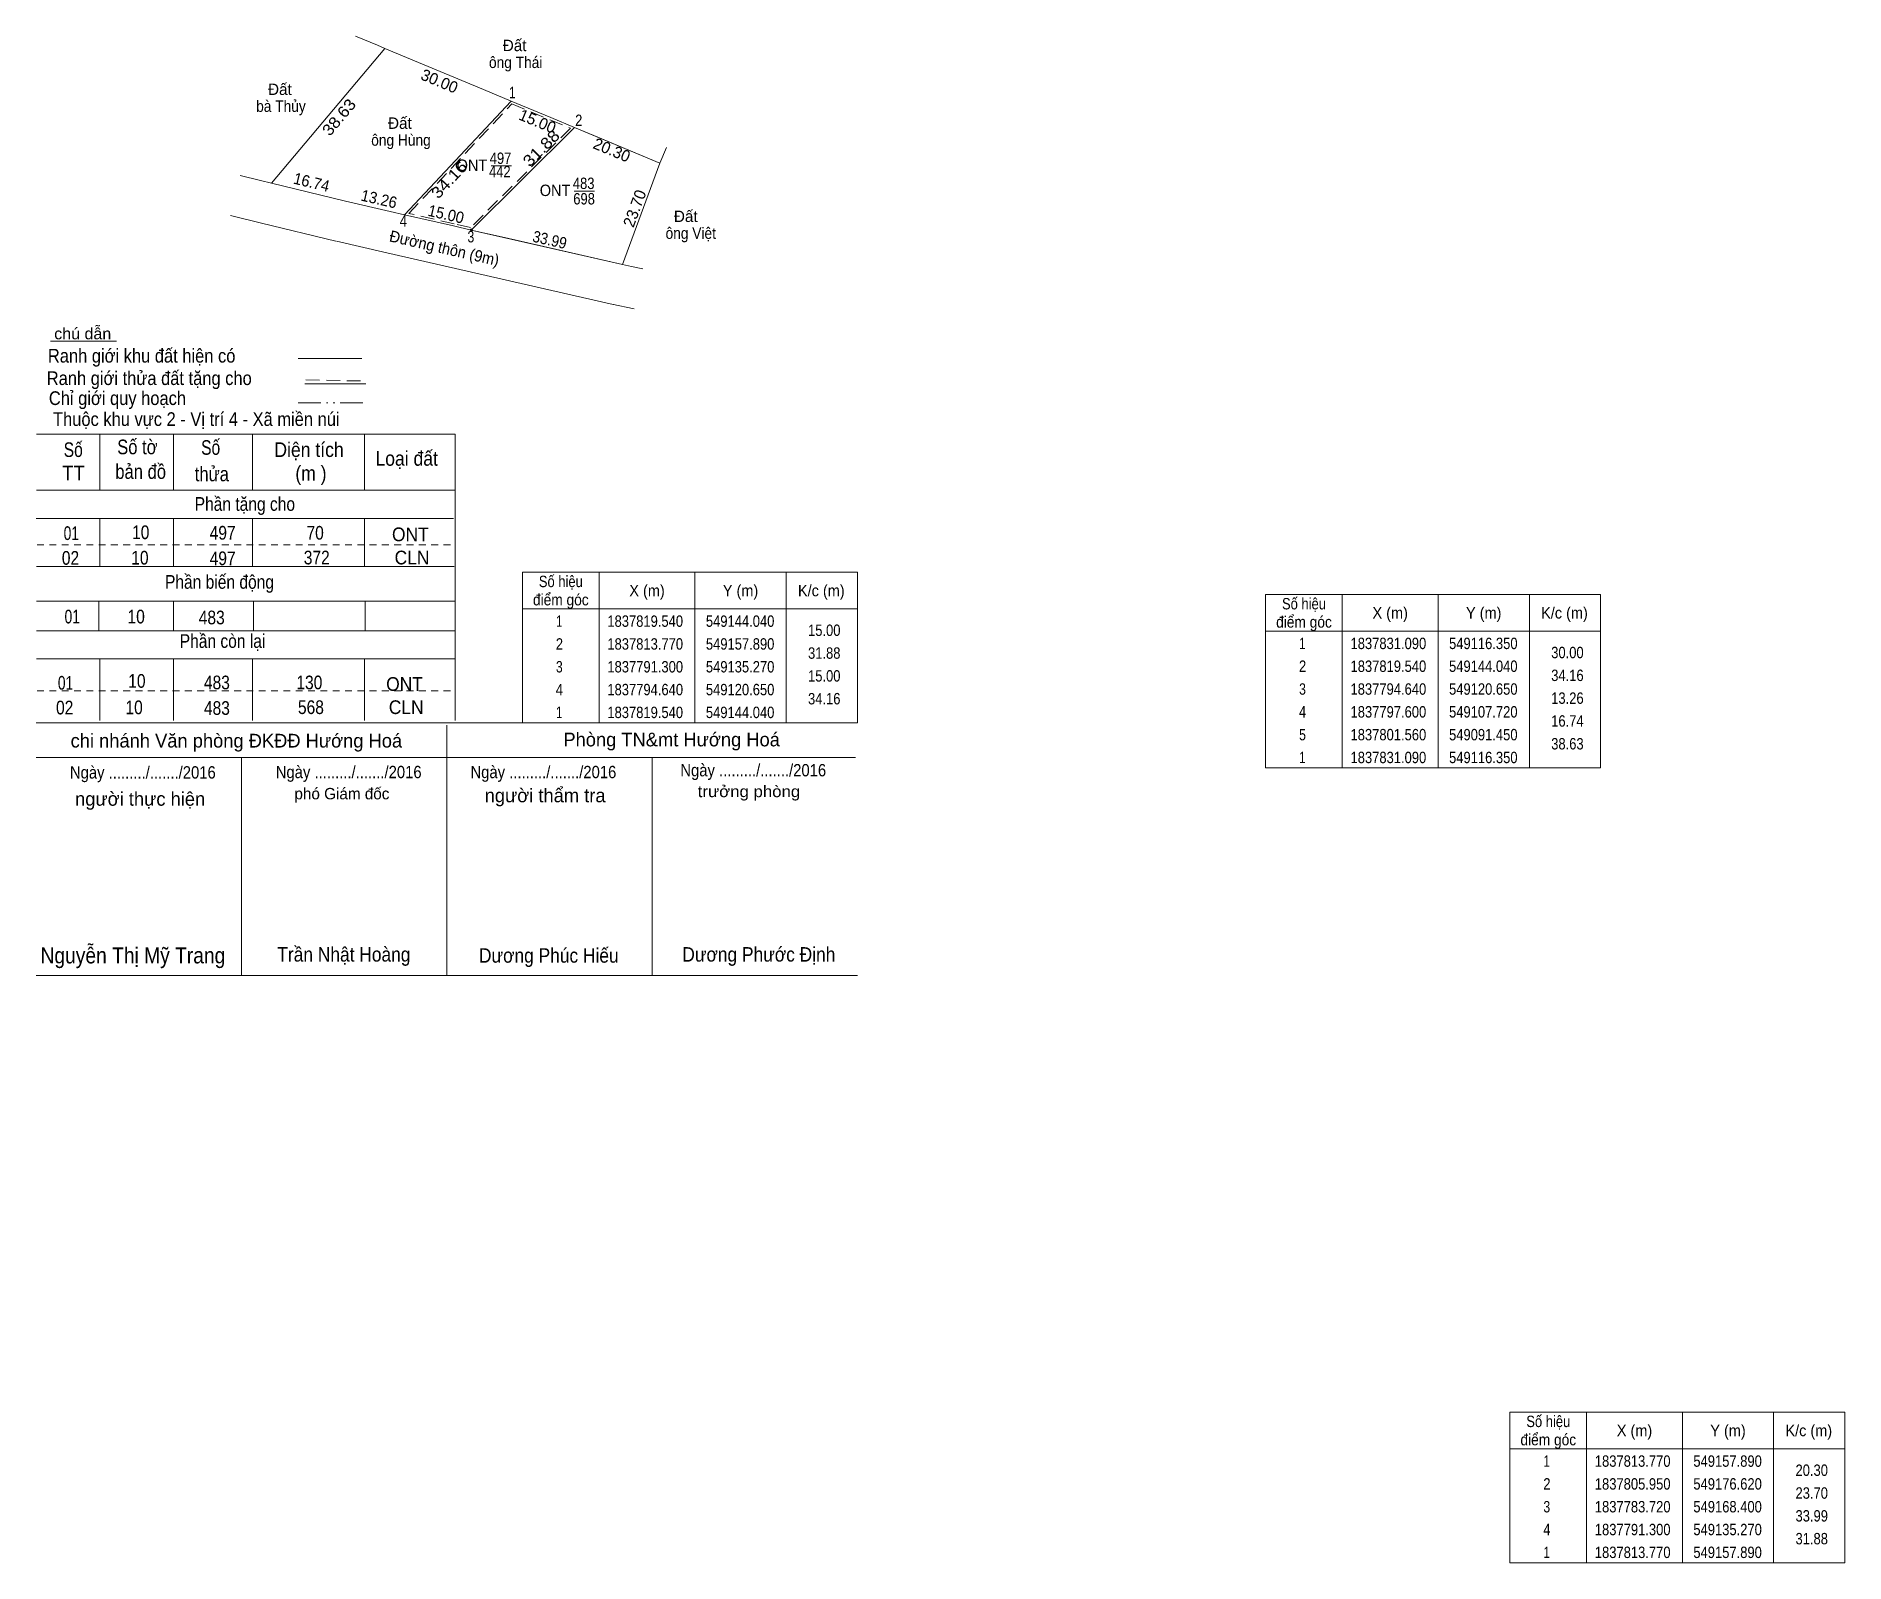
# Model space of a CAD drawing. Header units: metres. Extents: x 549040 to 549436, y 1837499 to 1837834.
import ezdxf
from ezdxf.enums import TextEntityAlignment as Align

# ---------------------------------------------------------------- set-up
doc = ezdxf.new("R2010")
doc.units = ezdxf.units.M
doc.header["$PDMODE"] = 32
doc.header["$PDSIZE"] = 0.5
for name, pattern in [('DASH_DOUBLE_DOT', [9.2, 5, -1.2, 0.3, -1.2, 0.3, -1.2]), ('MEDIUM_DASHED', [4.5, 3, -1.5]), ('SHORT_DASHED', [2.7, 1.5, -1.2])]:
    doc.linetypes.add(name, pattern=pattern)
for name, color, linetype, lineweight in [('10', 7, 'Continuous', 13), ('17', 7, 'Continuous', 13), ('6', 7, 'Continuous', 13), ('63', 7, 'Continuous', 13)]:
    doc.layers.add(name, color=color, linetype=linetype, lineweight=lineweight)

msp = doc.modelspace()

# ---------------------------------------------------------------- linework, layer by layer
at = {"layer": '10'}
for p, q in [((549114.69, 1837831.79), (549109.89, 1837833.79)), ((549116.35, 1837831.09), (549114.69, 1837831.79)), ((549116.35, 1837831.09), (549091.45, 1837801.56)), ((549137.93, 1837822.09), (549116.35, 1837831.09)), ((549144.04, 1837819.54), (549120.65, 1837794.64)), ((549144.04, 1837819.54), (549137.93, 1837822.09)), ((549135.27, 1837791.3), (549157.89, 1837813.77)), ((549157.89, 1837813.77), (549163, 1837811.64)), ((549163, 1837811.64), (549176.62, 1837805.95)), ((549139.64, 1837805.34), (549144.07, 1837805.34)), ((549089.06, 1837802.14), (549084.65, 1837803.22)), ((549091.45, 1837801.56), (549089.06, 1837802.14)), ((549091.45, 1837801.56), (549107.72, 1837797.6)), ((549157.86, 1837799.84), (549162.29, 1837799.84)), ((549089.32, 1837792.82), (549082.52, 1837794.48)), ((549089.32, 1837792.82), (549105.59, 1837788.86)), ((549105.71, 1837788.83), (549116.75, 1837786.3)), ((549135.27, 1837791.3), (549142.55, 1837789.63)), ((549142.55, 1837789.63), (549168.4, 1837783.72)), ((549116.75, 1837786.3), (549166.39, 1837774.95)), ((549168.4, 1837783.72), (549170.37, 1837783.32)), ((549170.37, 1837783.32), (549172.91, 1837782.81)), ((549166.05, 1837775.03), (549170.99, 1837774.03)), ((549097.33, 1837763.12), (549111.29, 1837763.12)), ((549098.81, 1837757.62), (549112.14, 1837757.62))]:
    msp.add_line(p, q, dxfattribs=at)
at = {"layer": '10', "linetype": 'MEDIUM_DASHED'}
msp.add_line((549099.03, 1837758.47), (549112.12, 1837758.2), dxfattribs=at)
at = {"layer": '10', "linetype": 'DASH_DOUBLE_DOT'}
msp.add_line((549097.33, 1837753.39), (549112.35, 1837753.39), dxfattribs=at)
at = {"layer": '10'}
for points in [[(549144.04, 1837819.54), (549152.69, 1837815.94), (549157.89, 1837813.77)], [(549178.07, 1837809.42), (549176.62, 1837805.95), (549168.4, 1837783.72)], [(549107.72, 1837797.6), (549117.49, 1837795.36), (549120.65, 1837794.64)], [(549120.65, 1837794.64), (549131.39, 1837792.19), (549135.27, 1837791.3)]]:
    msp.add_lwpolyline(points, dxfattribs=at)
at = {"layer": '10', "linetype": 'MEDIUM_DASHED'}
for points in [[(549131.5, 1837792.68), (549121.61, 1837794.93), (549144.17, 1837818.95), (549152.5, 1837815.48)], [(549152.5, 1837815.48), (549157.01, 1837813.6), (549135.11, 1837791.85), (549131.5, 1837792.68)]]:
    msp.add_lwpolyline(points, dxfattribs=at)
at = {"layer": '10'}
msp.add_lwpolyline([(549157.89, 1837813.77), (549176.62, 1837805.95), (549168.4, 1837783.72), (549135.27, 1837791.3)], close=True, dxfattribs=at)
msp.add_point((549135.27, 1837791.3), dxfattribs=at)
at = {"layer": '17'}
for p, q in [((549043.01, 1837766.97), (549057.49, 1837766.97)), ((549039.94, 1837746.56), (549131.74, 1837746.56)), ((549053.82, 1837746.56), (549053.82, 1837734.28)), ((549069.98, 1837746.56), (549069.98, 1837734.28)), ((549087.34, 1837746.56), (549087.34, 1837734.28)), ((549111.86, 1837746.56), (549111.86, 1837734.28)), ((549131.74, 1837746.56), (549131.74, 1837683.8)), ((549039.94, 1837734.28), (549131.74, 1837734.28)), ((549039.9, 1837728.04), (549131.38, 1837728.04)), ((549053.82, 1837728.04), (549053.82, 1837717.58)), ((549069.98, 1837728.04), (549069.98, 1837717.58)), ((549087.34, 1837728.04), (549087.34, 1837717.58)), ((549111.86, 1837728.04), (549111.86, 1837717.58)), ((549039.94, 1837717.58), (549131.5, 1837717.58)), ((549039.98, 1837709.92), (549131.74, 1837709.92)), ((549053.66, 1837709.92), (549053.66, 1837703.44)), ((549070.02, 1837709.92), (549070.02, 1837703.44)), ((549087.54, 1837709.92), (549087.54, 1837703.44)), ((549112.02, 1837709.92), (549112.02, 1837703.44)), ((549039.98, 1837703.44), (549131.74, 1837703.44)), ((549039.98, 1837697.28), (549131.74, 1837697.28)), ((549053.82, 1837697.28), (549053.82, 1837683.8)), ((549069.98, 1837697.28), (549069.98, 1837683.8)), ((549087.34, 1837697.28), (549087.34, 1837683.8)), ((549111.86, 1837697.28), (549111.86, 1837683.8)), ((549129.9, 1837627.84), (549129.94, 1837682.76)), ((549084.9, 1837627.88), (549084.94, 1837675.68)), ((549174.9, 1837627.8), (549174.94, 1837675.68))]:
    msp.add_line(p, q, dxfattribs=at)
at = {"layer": '17', "linetype": 'SHORT_DASHED'}
for p, q in [((549040.1, 1837722.32), (549131.74, 1837722.32)), ((549040.1, 1837690.28), (549131.66, 1837690.28))]:
    msp.add_line(p, q, dxfattribs=at)
at = {"layer": '6'}
for p, q in [((549039.9, 1837683.28), (549219.9, 1837683.28)), ((549039.9, 1837675.68), (549219.5, 1837675.68)), ((549219.9, 1837627.88), (549039.9, 1837627.88))]:
    msp.add_line(p, q, dxfattribs=at)
at = {"layer": '63'}
for p, q in [((549163.3, 1837716.28), (549163.3, 1837683.28)), ((549184.3, 1837716.28), (549184.3, 1837683.28)), ((549204.3, 1837716.28), (549204.3, 1837683.28)), ((549326.2, 1837711.4), (549326.2, 1837673.4)), ((549347.2, 1837711.4), (549347.2, 1837673.4)), ((549367.2, 1837711.4), (549367.2, 1837673.4)), ((549146.5, 1837708.28), (549219.9, 1837708.28)), ((549309.4, 1837703.4), (549382.8, 1837703.4)), ((549379.75, 1837532.18), (549379.75, 1837499.18)), ((549400.75, 1837532.18), (549400.75, 1837499.18)), ((549420.75, 1837532.18), (549420.75, 1837499.18)), ((549362.95, 1837524.18), (549436.35, 1837524.18))]:
    msp.add_line(p, q, dxfattribs=at)
for points in [[(549146.5, 1837716.28), (549219.9, 1837716.28), (549219.9, 1837683.28), (549146.5, 1837683.28)], [(549309.4, 1837711.4), (549382.8, 1837711.4), (549382.8, 1837673.4), (549309.4, 1837673.4)], [(549362.95, 1837532.18), (549436.35, 1837532.18), (549436.35, 1837499.18), (549362.95, 1837499.18)]]:
    msp.add_lwpolyline(points, close=True, dxfattribs=at)

# ---------------------------------------------------------------- texts
at = {"layer": '10'}
for p in [(549144.775, 1837830.51), (549093.325, 1837820.9), (549119.625, 1837813.48), (549182.285, 1837793.06)]:
    msp.add_text('Đất', height=2.5, dxfattribs=at).set_placement(p, align=Align.CENTER)
for s, width, p in [('ông Thái', 0.9, (549145.005, 1837826.81)), ('bà Thủy', 0.9, (549093.555, 1837817.2)), ('ông Hùng', 0.9, (549119.865, 1837809.78)), ('497', 0.85, (549141.69, 1837805.79)), ('ONT', 0.95, (549135.42, 1837804.25)), ('442', 0.85, (549141.53, 1837802.84)), ('ONT', 0.95, (549153.64, 1837798.75)), ('483', 0.85, (549159.91, 1837800.29)), ('698', 0.85, (549160, 1837796.9)), ('ông Việt', 0.9, (549183.385, 1837789.36))]:
    msp.add_text(s, height=2.5, dxfattribs=dict(at, width=width)).set_placement(p, align=Align.CENTER)
for s, rotation, p in [('30.00', 337.358, (549127.824, 1837822.791)), ('15.00', 337.383, (549149.314, 1837813.993)), ('20.30', 337.339, (549165.603, 1837807.69)), ('23.70', 69.707, (549172.259, 1837795.606))]:
    msp.add_text(s, height=2.5, rotation=rotation, dxfattribs=at).set_placement(p, align=Align.CENTER)
for s, rotation, width, p in [('38.63', 49.862, 1.1, (549107.236, 1837815.229)), ('31.88', 44.809, 1.15, (549151.484, 1837808.341)), ('16.74', 346.321, 0.95, (549099.974, 1837800.569)), ('34.16', 46.791, 1.15, (549131.327, 1837801.469)), ('13.26', 347.106, 0.95, (549114.781, 1837796.898)), ('15.00', 347.131, 0.95, (549129.467, 1837793.568)), ('Đường thôn (9m)', 347.121, 0.95, (549129.101, 1837786.115)), ('33.99', 347.113, 0.9, (549152.196, 1837787.951))]:
    msp.add_text(s, height=2.5, rotation=rotation, dxfattribs=dict(at, width=width)).set_placement(p, align=Align.CENTER)
for s, width, p in [(' 1', 0.75, (549144.95, 1837820.2)), (' 2', 0.85, (549159.62, 1837814.1)), (' 4', 0.85, (549121.16, 1837792.04)), (' 3', 0.8, (549135.93, 1837788.59))]:
    msp.add_text(s, height=2.5, dxfattribs=dict(at, width=width)).set_placement(p, align=Align.RIGHT)
at = {"layer": '17'}
for s, height, width, p in [('Số', 3.2, 0.8, (549048.025, 1837741.56)), ('Số tờ', 3.2, 0.85, (549062.085, 1837742.16)), ('Số', 3.2, 0.8, (549078.145, 1837742.04)), ('Diện tích', 3.2, 0.9, (549099.71, 1837741.56)), ('bản đồ', 3.2, 0.85, (549062.805, 1837736.76)), ('Loại đất', 3.2, 0.9, (549121.115, 1837739.64)), ('TT', 3.2, 0.95, (549048.085, 1837736.44)), ('thửa', 3.2, 0.85, (549078.405, 1837736.24)), ('(m )', 3.2, 0.9, (549100.13, 1837736.4)), ('Phần tặng cho', 3, 0.85, (549085.645, 1837729.76)), ('01', 3, 0.75, (549047.6, 1837723.36)), ('10', 3, 0.85, (549062.82, 1837723.56)), ('497', 3, 0.85, (549080.775, 1837723.44)), ('70', 3, 0.85, (549101.05, 1837723.44)), (' ONT', 3, 0.95, (549121.385, 1837723.1)), ('02', 3, 0.85, (549047.42, 1837717.94)), ('10', 3, 0.85, (549062.64, 1837717.98)), ('497', 3, 0.85, (549080.775, 1837717.84)), ('372', 3, 0.85, (549101.4, 1837718.02)), (' CLN', 3, 0.95, (549121.75, 1837718.02)), ('Phần biến động', 3, 0.85, (549080.085, 1837712.68)), ('01', 3, 0.75, (549047.8, 1837705.08)), ('10', 3, 0.85, (549061.82, 1837705.08)), ('483', 3, 0.85, (549078.385, 1837704.88)), ('Phần còn lại', 3, 0.85, (549080.755, 1837699.72)), ('01', 3, 0.75, (549046.33, 1837690.56)), ('10', 3, 0.85, (549061.98, 1837690.97)), ('483', 3, 0.85, (549079.515, 1837690.64)), ('130', 3, 0.85, (549099.78, 1837690.64)), (' ONT', 3, 0.95, (549120.115, 1837690.3)), ('02', 3, 0.85, (549046.15, 1837685.14)), ('10', 3, 0.85, (549061.37, 1837685.18)), ('483', 3, 0.85, (549079.515, 1837685.04)), ('568', 3, 0.85, (549100.125, 1837685.22)), (' CLN', 3, 0.95, (549120.48, 1837685.22))]:
    msp.add_text(s, height=height, dxfattribs=dict(at, width=width)).set_placement(p, align=Align.CENTER)
at = {"layer": '6'}
for s, height, width, p in [('chú dẫn', 2.5, 1.05, (549050.105, 1837767.35)), ('Ranh giới khu đất hiện có ', 3, 0.9, (549063.52, 1837762.25)), ('Ranh giới thửa đất tặng cho', 3, 0.9, (549064.69, 1837757.33)), ('Chỉ giới quy hoạch', 3, 0.9, (549057.715, 1837752.95)), ('Thuộc khu vực 2 - Vị trí 4 - Xã miền núi', 3, 0.9, (549075, 1837748.36)), ('Ngày ........./......./2016', 2.7, 0.9, (549063.28, 1837671.08)), ('Ngày ........./......./2016', 2.7, 0.9, (549108.4, 1837671.16)), ('Ngày ........./......./2016', 2.7, 0.9, (549151.08, 1837671.16)), ('Ngày ........./......./2016', 2.7, 0.9, (549197.08, 1837671.56)), (' trưởng phòng', 2.5, 1.1, (549195.63, 1837667)), ('Nguyễn Thị Mỹ Trang', 3.5, 0.9, (549061.105, 1837630.56)), ('Trần Nhật Hoàng', 3.16, 0.9, (549107.35, 1837630.96)), ('Dương Phúc Hiếu', 3.16, 0.9, (549152.265, 1837630.72)), ('Dương Phước Định', 3.16, 0.9, (549198.305, 1837630.96))]:
    msp.add_text(s, height=height, dxfattribs=dict(at, width=width)).set_placement(p, align=Align.CENTER)
for s, height, p in [('chi nhánh Văn phòng ĐKĐĐ Hướng Hoá', 3, (549083.785, 1837677.88)), ('Phòng TN&mt Hướng Hoá', 3, (549179.19, 1837678.13)), ('phó Giám đốc', 2.5, (549106.92, 1837666.52)), ('người thẩm tra', 3, (549151.455, 1837665.88)), ('người thực hiện', 3, (549062.685, 1837665.12))]:
    msp.add_text(s, height=height, dxfattribs=at).set_placement(p, align=Align.CENTER)
at = {"layer": '63'}
for s, width, p in [('Số hiệu', 0.85, (549154.9, 1837713.03)), ('X (m)', 0.95, (549173.8, 1837711.03)), ('Y (m)', 0.95, (549194.295, 1837711.03)), ('K/c (m)', 0.95, (549212, 1837711.03)), ('điểm góc', 0.9, (549154.9, 1837709.03)), ('Số hiệu', 0.85, (549317.8, 1837708.15)), ('X (m)', 0.95, (549336.7, 1837706.15)), ('Y (m)', 0.95, (549357.195, 1837706.15)), ('K/c (m)', 0.95, (549374.9, 1837706.15)), (' 1', 0.75, (549154.195, 1837704.33)), ('1837819.540', 0.85, (549173.4, 1837704.33)), ('549144.040', 0.85, (549194.205, 1837704.33)), ('điểm góc', 0.9, (549317.8, 1837704.15)), (' 2', 0.85, (549154.2, 1837699.33)), ('1837813.770', 0.85, (549173.4, 1837699.33)), ('549157.890', 0.85, (549194.205, 1837699.33)), (' 1', 0.75, (549317.095, 1837699.45)), ('1837831.090', 0.85, (549336.3, 1837699.45)), ('549116.350', 0.85, (549357.105, 1837699.45)), (' 3', 0.8, (549154.2, 1837694.33)), ('1837791.300', 0.85, (549173.4, 1837694.33)), ('549135.270', 0.85, (549194.205, 1837694.33)), (' 2', 0.85, (549317.1, 1837694.45)), ('1837819.540', 0.85, (549336.3, 1837694.45)), ('549144.040', 0.85, (549357.105, 1837694.45)), (' 4', 0.85, (549154.195, 1837689.33)), ('1837794.640', 0.85, (549173.4, 1837689.33)), ('549120.650', 0.85, (549194.205, 1837689.33)), (' 3', 0.8, (549317.1, 1837689.45)), ('1837794.640', 0.85, (549336.3, 1837689.45)), ('549120.650', 0.85, (549357.105, 1837689.45)), (' 1', 0.75, (549154.195, 1837684.33)), ('1837819.540', 0.85, (549173.4, 1837684.33)), ('549144.040', 0.85, (549194.205, 1837684.33)), (' 4', 0.85, (549317.095, 1837684.45)), ('1837797.600', 0.85, (549336.3, 1837684.45)), ('549107.720', 0.85, (549357.105, 1837684.45)), (' 5', 0.8, (549317.1, 1837679.45)), ('1837801.560', 0.85, (549336.3, 1837679.45)), ('549091.450', 0.85, (549357.105, 1837679.45)), (' 1', 0.75, (549317.095, 1837674.45)), ('1837831.090', 0.85, (549336.3, 1837674.45)), ('549116.350', 0.85, (549357.105, 1837674.45)), ('Số hiệu', 0.85, (549371.35, 1837528.93)), ('điểm góc', 0.9, (549371.35, 1837524.93)), ('X (m)', 0.95, (549390.25, 1837526.93)), ('Y (m)', 0.95, (549410.745, 1837526.93)), ('K/c (m)', 0.95, (549428.45, 1837526.93)), (' 1', 0.75, (549370.645, 1837520.23)), ('1837813.770', 0.85, (549389.85, 1837520.23)), ('549157.890', 0.85, (549410.655, 1837520.23)), (' 2', 0.85, (549370.65, 1837515.23)), ('1837805.950', 0.85, (549389.85, 1837515.23)), ('549176.620', 0.85, (549410.655, 1837515.23)), (' 3', 0.8, (549370.65, 1837510.23)), ('1837783.720', 0.85, (549389.85, 1837510.23)), ('549168.400', 0.85, (549410.655, 1837510.23)), (' 4', 0.85, (549370.645, 1837505.23)), ('1837791.300', 0.85, (549389.85, 1837505.23)), ('549135.270', 0.85, (549410.655, 1837505.23)), (' 1', 0.75, (549370.645, 1837500.23)), ('1837813.770', 0.85, (549389.85, 1837500.23)), ('549157.890', 0.85, (549410.655, 1837500.23))]:
    msp.add_text(s, height=2.5, dxfattribs=dict(at, width=width)).set_placement(p, align=Align.CENTER)
at = {"layer": '63', "width": 0.85}
for s, p in [('15.00', (549216.2, 1837702.33)), ('31.88', (549216.2, 1837697.33)), ('30.00', (549379.1, 1837697.45)), ('15.00', (549216.2, 1837692.33)), ('34.16', (549379.1, 1837692.45)), ('34.16', (549216.2, 1837687.33)), ('13.26', (549379.1, 1837687.45)), ('16.74', (549379.1, 1837682.45)), ('38.63', (549379.1, 1837677.45)), ('20.30', (549432.65, 1837518.23)), ('23.70', (549432.65, 1837513.23)), ('33.99', (549432.65, 1837508.23)), ('31.88', (549432.65, 1837503.23))]:
    msp.add_text(s, height=2.5, dxfattribs=at).set_placement(p, align=Align.RIGHT)

doc.saveas('drawing.dxf')
